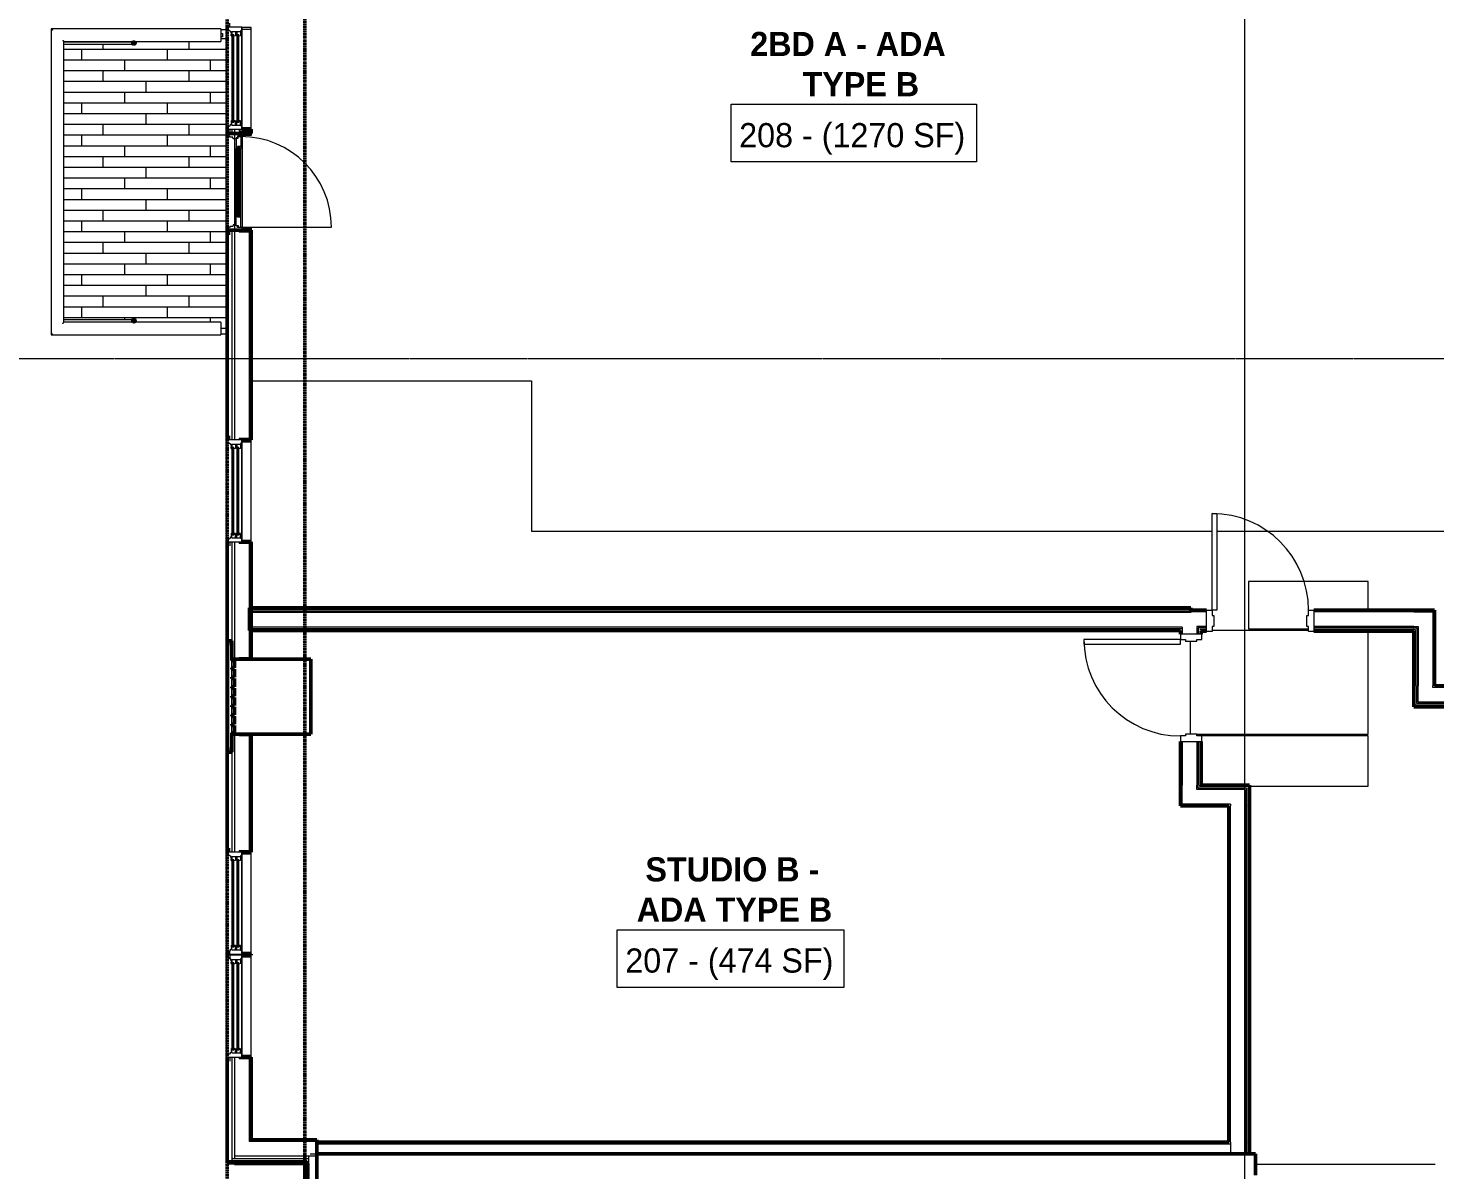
# Model space of a CAD drawing. Header units: inches. Extents: x -4235 to -464, y 9767 to 12463.
# Drawn here: x -3935 to -3410, y 11545 to 11970 of the extents above; entities that cross this region are included whole.
import ezdxf

# ---------------------------------------------------------------- set-up
doc = ezdxf.new("R2010")
doc.units = ezdxf.units.IN
doc.header["$MEASUREMENT"] = 0
doc.linetypes.add('Dash 1_16_', pattern=[0.125, 0.0625, -0.0625])
doc.linetypes.add('Grid Line 1_2_', pattern=[0.875, 0.5, -0.125, 0.125, -0.125])
for name, color, linetype, lineweight in [('0-1', 7, 'Continuous', 5), ('0-2', 50, 'Continuous', 9), ('A-AREA-IDEN', 2, 'Continuous', 9), ('A-DOOR-1', 10, 'Continuous', 20), ('A-DOOR-2', 50, 'Continuous', 9), ('A-DOOR-3', 31, 'Continuous', 9), ('A-DOOR-4', 31, 'Continuous', 20), ('A-DOOR-FRAM', 31, 'Continuous', 9), ('A-DOOR-FRAM-1', 10, 'Continuous', 20), ('A-DOOR-FRAM-2', 31, 'Continuous', 20), ('A-DOOR-GLAZ', 31, 'Continuous', 9), ('A-FLOR-2', 50, 'Continuous', 9), ('A-FLOR-3', 192, 'Continuous', 9), ('A-FLOR-HRAL', 11, 'Continuous', 9), ('A-FLOR-PATT-1', 9, 'Continuous', 9), ('A-GENM', 5, 'Continuous', 9), ('A-GENM-3', 5, 'Continuous', 50), ('A-GLAZ-1', 151, 'Continuous', 9), ('A-GLAZ-2', 151, 'Continuous', 20), ('A-GLAZ-3', 151, 'Continuous', 50), ('A-WALL', 113, 'Continuous', 13), ('A-WALL-2', 250, 'Continuous', 13), ('A-WALL-3', 7, 'Continuous', 50), ('A-WALL-4', 113, 'Continuous', 50), ('A-WALL-5', 113, 'Continuous', 9), ('C-PROP-LINE-1', 91, 'Dash 1_16_', 50), ('I-WALL-1', 7, 'Continuous', 50), ('S-GRID-1', 1, 'Grid Line 1_2_', 9)]:
    doc.layers.add(name, color=color, linetype=linetype, lineweight=lineweight)
doc.styles.add('Century Gothic', font='ufonts.com_century-gothic.ttf', dxfattribs={"height": 9})
doc.styles.add('Century Gothic_B', font='GOTHICB.TTF', dxfattribs={"height": 9})

# ---------------------------------------------------------------- blocks, each defined once
blk = doc.blocks.new('HOLLOW METAL - UNIT DOOR-2191979-BACKGROUND - 2ND FLOOR')
at = {"layer": 'A-DOOR-1'}
for p, q in [((18, 40.125), (16.25, 40.125)), ((16.25, 40.125), (16.25, 4.125)), ((18, 4.125), (18, 40.125)), ((16.25, 4.125), (18, 4.125))]:
    blk.add_line(p, q, dxfattribs=at)
at = {"layer": 'A-DOOR-2'}
blk.add_arc((18, 4.125), 36, 90, 180, dxfattribs=at)
at = {"layer": 'A-DOOR-FRAM-1'}
for p, q in [((-18, 4.125), (-20, 4.125)), ((-20, 4.125), (-20, -3.875)), ((-18, 2.1875), (-18, 4.125)), ((-17.375, 2.1875), (-18, 2.1875)), ((-17.375, -1.9375), (-17.375, 2.1875)), ((18, 2.1875), (17.375, 2.1875)), ((17.375, 2.1875), (17.375, -1.9375)), ((18, 4.125), (18, 2.1875)), ((20, 4.125), (18, 4.125)), ((20, -3.875), (20, 4.125)), ((-20, -3.875), (-18, -3.875)), ((-18, -3.875), (-18, -1.9375)), ((-18, -1.9375), (-17.375, -1.9375)), ((17.375, -1.9375), (18, -1.9375)), ((18, -1.9375), (18, -3.875)), ((18, -3.875), (20, -3.875))]:
    blk.add_line(p, q, dxfattribs=at)
blk = doc.blocks.new('HOLLOW METAL - UNIT DOOR-2191977-BACKGROUND - 2ND FLOOR')
at = {"layer": 'A-DOOR-1'}
for p, q in [((16.25, -4.125), (18, -4.125)), ((16.25, -40.125), (16.25, -4.125)), ((18, -4.125), (18, -40.125)), ((18, -40.125), (16.25, -40.125))]:
    blk.add_line(p, q, dxfattribs=at)
at = {"layer": 'A-DOOR-2'}
blk.add_arc((18, -4.125), 36, 180, 270, dxfattribs=at)
at = {"layer": 'A-DOOR-FRAM-1'}
for p, q in [((-20, 3.875), (-18, 3.875)), ((-20, -4.125), (-20, 3.875)), ((-18, 3.875), (-18, 1.9375)), ((-18, 1.9375), (-17.375, 1.9375)), ((-17.375, 1.9375), (-17.375, -2.1875)), ((17.375, 1.9375), (18, 1.9375)), ((17.375, -2.1875), (17.375, 1.9375)), ((18, 3.875), (20, 3.875)), ((18, 1.9375), (18, 3.875)), ((20, 3.875), (20, -4.125)), ((-18, -4.125), (-20, -4.125)), ((-18, -2.1875), (-18, -4.125)), ((-17.375, -2.1875), (-18, -2.1875)), ((18, -2.1875), (17.375, -2.1875)), ((18, -4.125), (18, -2.1875)), ((20, -4.125), (18, -4.125))]:
    blk.add_line(p, q, dxfattribs=at)
blk = doc.blocks.new('CTR - 1st Phase - Common Walls_rvt-1-BACKGROUND - 2ND FLOOR')
at = {"layer": 'A-FLOR-2'}
for p, q in [((-3435.32, 11764.21), (-3479.92, 11764.21)), ((-3479.92, 11764.21), (-3479.92, 11746.59)), ((-3435.32, 11753.56), (-3435.32, 11764.21)), ((-3457.52, 11745.96), (-3493.52, 11745.96)), ((-3479.92, 11746.59), (-3457.52, 11746.59)), ((-3435.32, 11707.31), (-3435.32, 11745.81)), ((-3501.67, 11742.06), (-3501.67, 11707.31)), ((-3499.24, 11707.31), (-3435.32, 11707.31)), ((-3435.32, 11706.69), (-3497.3, 11706.69)), ((-3435.32, 11687.99), (-3435.32, 11706.69)), ((-3479.55, 11687.99), (-3435.32, 11687.99))]:
    blk.add_line(p, q, dxfattribs=at)
at = {"layer": 'A-WALL-2'}
for p, q in [((-3501.42, 11753.81), (-3852.47, 11753.81)), ((-3501.42, 11753.19), (-3852.47, 11753.19)), ((-3501.42, 11752.69), (-3852.47, 11752.69)), ((-3501.42, 11752.94), (-3501.42, 11753.19)), ((-3501.42, 11753.19), (-3501.42, 11752.94)), ((-3501.42, 11752.69), (-3501.42, 11752.94)), ((-3495.52, 11752.94), (-3501.42, 11752.94)), ((-3501.42, 11752.94), (-3501.42, 11752.69)), ((-3418.3, 11752.94), (-3455.52, 11752.94)), ((-3418.3, 11752.94), (-3416.67, 11752.94)), ((-3416.67, 11752.94), (-3411.17, 11752.94)), ((-3411.17, 11752.94), (-3411.17, 11725.36)), ((-3504.67, 11747.19), (-3852.47, 11747.19)), ((-3504.67, 11746.56), (-3852.47, 11746.56)), ((-3504.67, 11747.19), (-3504.67, 11746.94)), ((-3504.67, 11746.94), (-3504.67, 11746.56)), ((-3504.67, 11746.56), (-3504.67, 11746.31)), ((-3504.67, 11746.31), (-3504.67, 11745.94)), ((-3504.67, 11745.94), (-3504.67, 11744.69)), ((-3495.52, 11747.44), (-3499.17, 11747.44)), ((-3499.17, 11747.44), (-3499.17, 11747.19)), ((-3499.17, 11747.19), (-3499.17, 11746.94)), ((-3499.17, 11746.94), (-3499.17, 11745.81)), ((-3499.17, 11745.81), (-3499.17, 11744.69)), ((-3495.52, 11746.94), (-3498.67, 11746.94)), ((-3498.67, 11746.94), (-3498.67, 11746.56)), ((-3498.67, 11746.56), (-3498.67, 11746.31)), ((-3498.67, 11746.31), (-3498.67, 11745.81)), ((-3498.67, 11745.81), (-3498.67, 11744.69)), ((-3495.52, 11746.31), (-3498.05, 11746.31)), ((-3498.05, 11745.81), (-3497.55, 11745.81)), ((-3497.55, 11745.81), (-3498.05, 11745.81)), ((-3498.05, 11745.81), (-3498.05, 11744.69)), ((-3418.3, 11747.44), (-3455.52, 11747.44)), ((-3418.3, 11746.94), (-3455.52, 11746.94)), ((-3418.3, 11746.31), (-3455.52, 11746.31)), ((-3418.3, 11747.44), (-3417.17, 11747.44)), ((-3418.3, 11746.94), (-3417.8, 11746.94)), ((-3418.3, 11746.31), (-3417.8, 11746.31)), ((-3417.8, 11746.94), (-3417.17, 11746.94)), ((-3417.8, 11746.31), (-3417.8, 11725.36)), ((-3417.17, 11747.44), (-3416.67, 11747.44)), ((-3417.17, 11746.94), (-3417.17, 11725.36)), ((-3416.67, 11747.44), (-3416.67, 11725.36)), ((-3417.8, 11718.74), (-3417.8, 11725.36)), ((-3417.17, 11719.24), (-3417.17, 11725.36)), ((-3416.67, 11724.74), (-3416.67, 11725.36)), ((-3416.67, 11719.24), (-3416.67, 11724.74)), ((-3411.17, 11724.74), (-3411.17, 11725.36)), ((-3342.97, 11724.74), (-3411.17, 11724.74)), ((-3417.8, 11718.11), (-3417.8, 11718.74)), ((-3417.17, 11718.74), (-3417.17, 11719.24)), ((-3342.97, 11718.74), (-3417.17, 11718.74)), ((-3342.97, 11719.24), (-3416.67, 11719.24)), ((-3342.97, 11718.11), (-3417.8, 11718.11)), ((-3504.67, 11704.69), (-3504.67, 11688.36)), ((-3499.17, 11704.69), (-3499.17, 11688.36)), ((-3498.67, 11704.69), (-3498.67, 11688.36)), ((-3498.05, 11704.69), (-3498.05, 11688.36)), ((-3504.67, 11686.74), (-3504.67, 11688.36)), ((-3499.17, 11687.24), (-3499.17, 11688.36)), ((-3499.17, 11686.74), (-3499.17, 11687.24)), ((-3498.67, 11687.86), (-3498.67, 11688.36)), ((-3498.67, 11687.24), (-3498.67, 11687.86)), ((-3480.67, 11687.24), (-3498.67, 11687.24)), ((-3498.05, 11688.36), (-3497.55, 11688.36)), ((-3498.05, 11687.86), (-3498.05, 11688.36)), ((-3480.05, 11687.86), (-3498.05, 11687.86)), ((-3480.67, 11687.24), (-3480.67, 11686.74)), ((-3480.05, 11687.86), (-3480.05, 11687.24)), ((-3480.05, 11687.24), (-3480.05, 11680.61)), ((-3504.67, 11681.24), (-3504.67, 11686.74)), ((-3481.17, 11686.74), (-3499.17, 11686.74)), ((-3481.17, 11686.74), (-3481.17, 11681.24)), ((-3480.67, 11686.74), (-3480.67, 11680.61)), ((-3486.67, 11681.24), (-3504.67, 11681.24)), ((-3486.67, 11681.24), (-3486.67, 11680.61)), ((-3486.67, 11555.36), (-3486.67, 11680.61)), ((-3481.17, 11681.24), (-3481.17, 11680.61)), ((-3481.17, 11555.36), (-3481.17, 11680.61)), ((-3480.67, 11555.36), (-3480.67, 11680.61)), ((-3480.05, 11555.36), (-3480.05, 11680.61)), ((-3827.32, 11554.74), (-3486.67, 11554.74)), ((-3827.32, 11551.24), (-3486.67, 11551.24)), ((-3486.67, 11555.36), (-3486.67, 11554.74)), ((-3486.67, 11554.74), (-3486.67, 11551.24)), ((-3481.17, 11551.24), (-3486.67, 11551.24)), ((-3486.67, 11551.24), (-3481.17, 11551.24)), ((-3481.17, 11555.36), (-3481.17, 11551.24)), ((-3480.67, 11551.24), (-3481.17, 11551.24)), ((-3481.17, 11551.24), (-3480.67, 11551.24)), ((-3480.67, 11555.36), (-3480.67, 11551.24)), ((-3480.67, 11551.24), (-3480.67, 11550.99)), ((-3480.05, 11555.36), (-3480.05, 11550.99))]:
    blk.add_line(p, q, dxfattribs=at)
at = {"layer": 'A-WALL-3'}
for p, q in [((-3487.3, 11555.36), (-3827.32, 11555.36)), ((-3827.32, 11555.36), (-3827.32, 11550.99)), ((-3827.32, 11550.99), (-3480.67, 11550.99)), ((-3480.67, 11550.99), (-3480.05, 11550.99)), ((-3480.05, 11550.99), (-3479.55, 11550.99)), ((-3479.55, 11550.99), (-3479.55, 11555.36))]:
    blk.add_line(p, q, dxfattribs=at)
at = {"layer": 'I-WALL-1'}
for p, q in [((-3501.42, 11754.44), (-3852.47, 11754.44)), ((-3852.47, 11754.44), (-3852.47, 11745.94)), ((-3501.42, 11753.56), (-3501.42, 11754.44)), ((-3495.52, 11753.56), (-3501.42, 11753.56)), ((-3418.3, 11753.56), (-3455.52, 11753.56)), ((-3411.17, 11753.56), (-3418.3, 11753.56)), ((-3410.55, 11753.56), (-3411.17, 11753.56)), ((-3410.55, 11725.36), (-3410.55, 11753.56)), ((-3852.47, 11745.94), (-3505.3, 11745.94)), ((-3505.3, 11745.94), (-3505.3, 11744.69)), ((-3497.55, 11745.81), (-3495.52, 11745.81)), ((-3497.55, 11744.69), (-3497.55, 11745.81)), ((-3455.52, 11745.81), (-3418.3, 11745.81)), ((-3418.3, 11745.81), (-3418.3, 11725.36)), ((-3418.3, 11725.36), (-3418.3, 11718.11)), ((-3342.97, 11725.36), (-3410.55, 11725.36)), ((-3418.3, 11718.11), (-3418.3, 11717.61)), ((-3418.3, 11717.61), (-3342.97, 11717.61)), ((-3505.3, 11704.69), (-3505.3, 11688.36)), ((-3497.55, 11688.36), (-3497.55, 11704.69)), ((-3505.3, 11688.36), (-3505.3, 11681.24)), ((-3479.55, 11688.36), (-3497.55, 11688.36)), ((-3479.55, 11687.86), (-3479.55, 11688.36)), ((-3479.55, 11680.61), (-3479.55, 11687.86)), ((-3505.3, 11681.24), (-3505.3, 11680.61)), ((-3505.3, 11680.61), (-3487.3, 11680.61)), ((-3487.3, 11680.61), (-3487.3, 11555.36)), ((-3479.55, 11555.36), (-3479.55, 11680.61))]:
    blk.add_line(p, q, dxfattribs=at)
at = {"layer": '0-2'}
for name, p, rotation in [('HOLLOW METAL - UNIT DOOR-2191977-BACKGROUND - 2ND FLOOR', (-3475.52, 11749.44), 180), ('HOLLOW METAL - UNIT DOOR-2191979-BACKGROUND - 2ND FLOOR', (-3501.17, 11724.69), 89.99999999999125)]:
    blk.add_blockref(name, p, dxfattribs=dict(at, rotation=rotation))
blk = doc.blocks.new('CTR - 1st Phase -Stairs _ Elevators_rvt-1-BACKGROUND - 2ND FLOOR')
at = {"layer": 'A-FLOR-2'}
for p, q in [((-3857.97, 11547.59), (-3857.97, 11546.99)), ((-3857.97, 11546.99), (-3831.82, 11546.99))]:
    blk.add_line(p, q, dxfattribs=at)
at = {"layer": 'A-WALL-3'}
for p, q in [((-3819.32, 11550.99), (-3827.32, 11550.99)), ((-3827.32, 11550.99), (-3827.32, 11438.99)), ((-3587.32, 11550.99), (-3819.32, 11550.99)), ((-3477.32, 11550.99), (-3587.32, 11550.99)), ((-3477.32, 11542.99), (-3477.32, 11550.99))]:
    blk.add_line(p, q, dxfattribs=at)
blk = doc.blocks.new('Door-Inswing-Andersen-400_Series-Single - 3_ 0-1_8_ x custom height - 2ND FLOOR-2895725-BACKGROUND - 2ND FLOOR')
at = {"layer": 'A-DOOR-3'}
blk.add_line((16.87, 0.66), (16.87, 34.41), dxfattribs=at)
blk.add_arc((16.87, 0.66), 33.75, 90, 180, dxfattribs=at)
at = {"layer": 'A-DOOR-4'}
for p, q in [((-16.87, -0.41), (-16.87, 0.66)), ((-16.87, 0.66), (-12.44, 0.66)), ((-13.19, 0.66), (-13.19, -0.66)), ((-13.19, 0.66), (-13.19, 0.59)), ((-13.19, 0.59), (-12.67, 0.59)), ((-12.44, 0.09), (-13.19, 0.09)), ((-12.67, 0.59), (-12.47, 0.34)), ((-12.47, 0.34), (-12.44, 0.16)), ((12.44, 0.66), (-12.44, 0.66)), ((-12.44, 0.16), (-12.44, 0.09)), ((16.87, 0.66), (12.44, 0.66)), ((12.47, 0.34), (12.44, 0.16)), ((12.44, 0.16), (12.44, 0.09)), ((12.44, 0.09), (13.19, 0.09)), ((12.67, 0.59), (12.47, 0.34)), ((13.19, 0.59), (12.67, 0.59)), ((13.19, 0.66), (13.19, -0.66)), ((13.19, 0.66), (13.19, 0.59)), ((16.87, -0.41), (16.87, 0.66)), ((-16.26, -0.42), (-16.87, -0.41)), ((-16.26, -1.06), (-16.26, -0.42)), ((-16.26, -1.06), (-12.44, -1.06)), ((-13.19, -0.66), (-12.44, -0.66)), ((-12.44, -0.75), (-12.47, -1.06)), ((-12.44, -0.66), (-12.44, -0.75)), ((12.44, -1.06), (-12.44, -1.06)), ((12.44, -0.66), (12.44, -0.75)), ((13.19, -0.66), (12.44, -0.66)), ((12.44, -0.75), (12.47, -1.06)), ((16.26, -1.06), (12.44, -1.06)), ((16.26, -0.42), (16.87, -0.41)), ((16.26, -1.06), (16.26, -0.42))]:
    blk.add_line(p, q, dxfattribs=at)
at = {"layer": 'A-DOOR-FRAM'}
for p, q in [((-17.94, 4.44), (-17.31, 4.44)), ((-17.94, 1.12), (-17.94, 4.44)), ((-17.31, 1.12), (-17.94, 1.12)), ((-17.31, 4.44), (-17.31, 1.12)), ((17.31, 4.44), (17.94, 4.44)), ((17.31, 1.12), (17.31, 4.44)), ((17.94, 1.12), (17.31, 1.12)), ((17.94, 4.44), (17.94, 1.12))]:
    blk.add_line(p, q, dxfattribs=at)
at = {"layer": 'A-DOOR-FRAM-2'}
for p, q in [((-18.06, -4.75), (-18.06, 1.12)), ((-18.06, 1.12), (-17.03, 1.12)), ((-17.69, 1.12), (-18.06, 1.12)), ((-18.06, 1.12), (-17.94, 1.12)), ((-17.31, 1.12), (17.31, 1.12)), ((-17.03, 1.12), (-17.03, -0.66)), ((17.03, 1.12), (17.03, -0.66)), ((18.06, 1.12), (17.03, 1.12)), ((17.94, 1.12), (18.06, 1.12)), ((18.06, -4.75), (18.06, 1.12)), ((-19.69, -3.44), (-18.06, -3.44)), ((-18.06, -4.8), (-18.06, -4.44)), ((-18.06, -4.75), (-17.03, -4.75)), ((-17.03, -0.66), (-16.45, -0.66)), ((-16.69, -3.39), (-17.03, -3.63)), ((-17.03, -3.63), (-17.03, -4.75)), ((-16, -2.23), (-16.69, -2.39)), ((-16.69, -2.39), (-16.69, -3.39)), ((-16.45, -0.66), (-16.45, -1.09)), ((-16.45, -1.09), (-16, -1.09)), ((-16, -1.09), (-16, -2.23)), ((16.45, -1.09), (16, -1.09)), ((16, -1.09), (16, -2.23)), ((16, -2.23), (16.69, -2.39)), ((16.45, -0.66), (16.45, -1.09)), ((17.03, -0.66), (16.45, -0.66)), ((16.69, -2.39), (16.69, -3.39)), ((16.69, -3.39), (17.03, -3.63)), ((17.03, -3.63), (17.03, -4.75)), ((18.06, -4.75), (17.03, -4.75)), ((19.69, -3.44), (18.06, -3.44)), ((18.06, -4.44), (18.06, -4.8))]:
    blk.add_line(p, q, dxfattribs=at)
at = {"layer": 'A-DOOR-GLAZ'}
for p, q in [((12.44, 0.09), (-12.44, 0.09)), ((-13.19, -0.06), (-12.44, -0.06)), ((-12.44, -0.5), (-13.19, -0.5)), ((-12.98, -0.5), (-12.98, -0.06)), ((12.44, -0.06), (-12.44, -0.06)), ((12.44, -0.5), (-12.44, -0.5)), ((12.44, -0.66), (-12.44, -0.66)), ((13.19, -0.06), (12.44, -0.06)), ((12.44, -0.5), (13.19, -0.5)), ((12.98, -0.5), (12.98, -0.06))]:
    blk.add_line(p, q, dxfattribs=at)
blk = doc.blocks.new('Window-Double_Hung-Andersen-400_Series-Tilt_Wash - DOUBLE HUNG - REVERSE COTTAGE - 2ND FLOOR-2888385-BACKGROUND - 2ND FLOOR')
at = {"layer": 'A-GLAZ-1'}
for p, q in [((-16.29, 2.5), (-15.7, 2.5)), ((-16.29, 2.12), (-15.7, 2.12)), ((-16.29, 0.56), (-15.7, 0.56)), ((-16.29, 0.19), (-15.7, 0.19)), ((-15.82, 2.5), (-15.82, 2.12)), ((-15.82, 0.56), (-15.82, 0.19)), ((-15.7, 2.62), (15.7, 2.62)), ((-15.7, 2.5), (15.7, 2.5)), ((-15.7, 2.12), (15.7, 2.12)), ((-15.7, 2), (15.7, 2)), ((-15.7, 0.69), (15.7, 0.69)), ((-15.7, 0.56), (15.7, 0.56)), ((-15.7, 0.19), (15.7, 0.19)), ((-15.7, 0.06), (15.7, 0.06)), ((16.29, 2.5), (15.7, 2.5)), ((16.29, 2.12), (15.7, 2.12)), ((16.29, 0.56), (15.7, 0.56)), ((16.29, 0.19), (15.7, 0.19)), ((15.82, 2.5), (15.82, 2.12)), ((15.82, 0.56), (15.82, 0.19)), ((-19.01, -2.44), (-18.95, -2.44)), ((-18.95, -3.94), (-19.01, -3.94)), ((18.95, -1.06), (-18.95, -1.06)), ((-18.95, -1.06), (-18.95, -4.44)), ((-18.95, -4.44), (18.95, -4.44)), ((-18.32, -1.06), (-18.32, -4.44)), ((18.32, -1.06), (18.32, -4.44)), ((18.95, -4.44), (18.95, -1.06)), ((18.95, -2.44), (19.01, -2.44)), ((19.01, -3.94), (18.95, -3.94))]:
    blk.add_line(p, q, dxfattribs=at)
at = {"layer": 'A-GLAZ-2'}
for p, q in [((-19.01, 3.44), (-20.51, 3.44)), ((19.01, 4.81), (-19.01, 4.81)), ((-19.01, 4.81), (-19.01, -1.06)), ((-18.2, 4.81), (-18.2, 4)), ((-18.2, 4), (-17.92, 4)), ((-17.92, 4), (-17.61, 3.19)), ((-17.61, 3.19), (-17.14, 3.19)), ((-17.42, 2.75), (-16.57, 2.75)), ((-17.42, 2.75), (-17.42, -0.56)), ((-17.42, 1.37), (-15.86, 1.37)), ((-17.42, 0.81), (-16.57, 0.81)), ((-17.14, 3.19), (-17.14, 2.75)), ((-15.86, 2.97), (-16.57, 2.97)), ((-16.57, 2.62), (-16.57, 2.97)), ((-15.7, 2.62), (-16.57, 2.62)), ((-15.86, 1.03), (-16.57, 1.03)), ((-16.57, 0.69), (-16.57, 1.03)), ((-15.7, 0.69), (-16.57, 0.69)), ((-16.29, 2.62), (-16.29, 2)), ((-15.7, 2), (-16.29, 2)), ((-16.29, 0.69), (-16.29, 0.06)), ((-15.7, 0.06), (-16.29, 0.06)), ((-15.86, 2.97), (-15.7, 2.62)), ((-15.86, 1.37), (-15.7, 2)), ((-15.86, 1.03), (-15.7, 0.69)), ((-15.86, -0.56), (-15.7, 0.06)), ((15.86, 2.97), (15.7, 2.62)), ((15.7, 2.62), (16.57, 2.62)), ((15.7, 2), (16.29, 2)), ((15.86, 1.37), (15.7, 2)), ((15.86, 1.03), (15.7, 0.69)), ((15.7, 0.69), (16.57, 0.69)), ((15.7, 0.06), (16.29, 0.06)), ((15.86, -0.56), (15.7, 0.06)), ((15.86, 2.97), (16.57, 2.97)), ((17.42, 1.37), (15.86, 1.37)), ((15.86, 1.03), (16.57, 1.03)), ((16.29, 2.62), (16.29, 2)), ((16.29, 0.69), (16.29, 0.06)), ((16.57, 2.62), (16.57, 2.97)), ((17.42, 2.75), (16.57, 2.75)), ((16.57, 0.69), (16.57, 1.03)), ((17.42, 0.81), (16.57, 0.81)), ((17.14, 3.19), (17.14, 2.75)), ((17.61, 3.19), (17.14, 3.19)), ((17.42, 2.75), (17.42, -0.56)), ((17.92, 4), (17.61, 3.19)), ((18.2, 4), (17.92, 4)), ((18.2, 4.81), (18.2, 4)), ((19.01, -1.06), (19.01, 4.81)), ((19.01, 3.44), (20.51, 3.44)), ((-19.01, -1.06), (19.01, -1.06)), ((-17.67, -0.78), (-18, -1.06)), ((-17.67, -0.78), (-17.67, -0.56)), ((-17.67, -0.56), (-15.86, -0.56)), ((17.67, -0.56), (15.86, -0.56)), ((17.67, -0.78), (17.67, -0.56)), ((17.67, -0.78), (18, -1.06))]:
    blk.add_line(p, q, dxfattribs=at)
blk = doc.blocks.new('V-Series_EWC4_SPVU_RFA_2015 - 2ND AND 3RD FLOOR-2226480-BACKGROUND - 2ND FLOOR')
at = {"layer": 'A-GENM'}
for p, q in [((-3858.97, 11732.03), (-3858.97, 11734.83)), ((-3858.97, 11728.55), (-3858.97, 11731.53)), ((-3858.97, 11725.06), (-3858.97, 11728.05)), ((-3858.97, 11721.58), (-3858.97, 11724.56)), ((-3858.97, 11718.09), (-3858.97, 11721.08)), ((-3858.97, 11714.61), (-3858.97, 11717.59)), ((-3858.97, 11711.12), (-3858.97, 11714.11)), ((-3858.97, 11707.83), (-3858.97, 11710.62))]:
    blk.add_line(p, q, dxfattribs=at)
at = {"layer": 'A-GENM-3'}
for p, q in [((-3829.54, 11735.26), (-3858.97, 11735.26)), ((-3858.97, 11735.26), (-3858.97, 11734.83)), ((-3858.97, 11734.83), (-3857.97, 11734.83)), ((-3857.97, 11734.83), (-3857.97, 11732.03)), ((-3829.54, 11707.39), (-3829.54, 11735.26)), ((-3857.97, 11732.03), (-3858.97, 11732.03)), ((-3858.97, 11732.03), (-3858.97, 11731.53)), ((-3858.97, 11731.53), (-3857.97, 11731.53)), ((-3857.97, 11731.53), (-3857.97, 11728.55)), ((-3857.97, 11728.55), (-3858.97, 11728.55)), ((-3858.97, 11728.55), (-3858.97, 11728.05)), ((-3858.97, 11728.05), (-3857.97, 11728.05)), ((-3857.97, 11725.06), (-3858.97, 11725.06)), ((-3858.97, 11725.06), (-3858.97, 11724.56)), ((-3858.97, 11724.56), (-3857.97, 11724.56)), ((-3857.97, 11728.05), (-3857.97, 11725.06)), ((-3857.97, 11724.56), (-3857.97, 11721.58)), ((-3857.97, 11721.58), (-3858.97, 11721.58)), ((-3858.97, 11721.58), (-3858.97, 11721.08)), ((-3858.97, 11721.08), (-3857.97, 11721.08)), ((-3857.97, 11721.08), (-3857.97, 11718.09)), ((-3857.97, 11718.09), (-3858.97, 11718.09)), ((-3858.97, 11718.09), (-3858.97, 11717.59)), ((-3858.97, 11717.59), (-3857.97, 11717.59)), ((-3857.97, 11714.61), (-3858.97, 11714.61)), ((-3858.97, 11714.61), (-3858.97, 11714.11)), ((-3858.97, 11714.11), (-3857.97, 11714.11)), ((-3857.97, 11717.59), (-3857.97, 11714.61)), ((-3857.97, 11714.11), (-3857.97, 11711.12)), ((-3857.97, 11711.12), (-3858.97, 11711.12)), ((-3858.97, 11711.12), (-3858.97, 11710.62)), ((-3858.97, 11710.62), (-3857.97, 11710.62)), ((-3857.97, 11707.83), (-3858.97, 11707.83)), ((-3858.97, 11707.83), (-3858.97, 11707.39)), ((-3857.97, 11710.62), (-3857.97, 11707.83)), ((-3858.97, 11707.39), (-3829.54, 11707.39))]:
    blk.add_line(p, q, dxfattribs=at)
blk = doc.blocks.new('Railing - Baluster_01-2700443-BACKGROUND - 2ND FLOOR')
at = {"layer": 'A-FLOR-HRAL'}
for p, q in [((-0.59, 1.18), (0.59, 1.18)), ((-0.59, 0.59), (-0.59, 1.18)), ((0.59, 1.18), (0.59, 0.59))]:
    blk.add_line(p, q, dxfattribs=at)
blk = doc.blocks.new('Railing - Railing-2700282-BACKGROUND - 2ND FLOOR')
at = {"layer": 'A-FLOR-HRAL'}
for p, q in [((-3863.09, 11970.23), (-3926.34, 11970.23)), ((-3926.34, 11970.23), (-3926.34, 11856.18)), ((-3863.09, 11970.23), (-3863.09, 11969.75)), ((-3921.61, 11965.5), (-3863.09, 11965.5)), ((-3921.61, 11860.9), (-3921.61, 11965.5)), ((-3863.09, 11969.75), (-3863.09, 11965.97)), ((-3863.09, 11965.97), (-3863.09, 11965.5)), ((-3863.09, 11860.9), (-3921.61, 11860.9)), ((-3863.09, 11860.9), (-3863.09, 11860.43)), ((-3863.09, 11860.43), (-3863.09, 11856.65)), ((-3926.34, 11856.18), (-3863.09, 11856.18)), ((-3863.09, 11856.65), (-3863.09, 11856.18))]:
    blk.add_line(p, q, dxfattribs=at)
for points, knots in [([(-3926.34, 11970.23), (-3926.34, 11970.23), (-3926.33, 11970.22), (-3926.3, 11970.19), (-3926.27, 11970.16), (-3926.25, 11970.14), (-3926.22, 11970.11), (-3926.19, 11970.08), (-3926.15, 11970.04), (-3926.11, 11970), (-3926.07, 11969.96), (-3926.03, 11969.93), (-3925.97, 11969.86), (-3925.91, 11969.8), (-3925.86, 11969.75)], [0, 0, 0, 0, 0.166667, 0.25, 0.333333, 0.416667, 0.458333, 0.5, 0.583333, 0.666667, 0.708333, 0.75, 0.833333, 1, 1, 1, 1]), ([(-3922.08, 11965.97), (-3922.04, 11965.93), (-3921.98, 11965.87), (-3921.9, 11965.79), (-3921.86, 11965.75), (-3921.82, 11965.71), (-3921.79, 11965.68), (-3921.76, 11965.65), (-3921.73, 11965.62), (-3921.7, 11965.59), (-3921.67, 11965.56), (-3921.65, 11965.54), (-3921.62, 11965.51), (-3921.61, 11965.5), (-3921.61, 11965.5)], [0, 0, 0, 0, 0.166667, 0.25, 0.333333, 0.375, 0.416667, 0.5, 0.541667, 0.583333, 0.666667, 0.75, 0.833333, 1, 1, 1, 1]), ([(-3922.08, 11860.43), (-3922.04, 11860.47), (-3921.98, 11860.53), (-3921.9, 11860.61), (-3921.86, 11860.66), (-3921.82, 11860.69), (-3921.79, 11860.73), (-3921.76, 11860.76), (-3921.73, 11860.78), (-3921.7, 11860.81), (-3921.67, 11860.84), (-3921.65, 11860.87), (-3921.62, 11860.89), (-3921.61, 11860.9), (-3921.61, 11860.9)], [0, 0, 0, 0, 0.166667, 0.25, 0.333333, 0.375, 0.416667, 0.5, 0.541667, 0.583333, 0.666667, 0.75, 0.833333, 1, 1, 1, 1]), ([(-3926.34, 11856.18), (-3926.34, 11856.18), (-3926.33, 11856.19), (-3926.3, 11856.21), (-3926.27, 11856.24), (-3926.25, 11856.27), (-3926.22, 11856.29), (-3926.19, 11856.32), (-3926.15, 11856.36), (-3926.11, 11856.4), (-3926.07, 11856.44), (-3926.04, 11856.48), (-3925.97, 11856.55), (-3925.9, 11856.61), (-3925.86, 11856.65)], [0, 0, 0, 0, 0.166667, 0.25, 0.333333, 0.416667, 0.458333, 0.5, 0.583333, 0.666667, 0.708333, 0.75, 0.833333, 1, 1, 1, 1])]:
    blk.add_open_spline(points, degree=3, knots=knots, dxfattribs=at)
at = {"rotation": 269.9999999999999}
blk.add_blockref('Railing - Baluster_01-2700443-BACKGROUND - 2ND FLOOR', (-3863.68, 11967.86), dxfattribs=at)
blk = doc.blocks.new('Walls 11 - Walls 1-2570471-BACKGROUND - 2ND FLOOR')
at = {"layer": 'A-WALL-4', "flags": 128}
for points in [[(-3895.51, 11965.32), (-3895.62, 11965.31), (-3895.71, 11965.28), (-3895.8, 11965.22), (-3895.87, 11965.16), (-3895.92, 11965.08), (-3895.94, 11964.99), (-3895.94, 11964.9), (-3895.92, 11964.81), (-3895.87, 11964.73), (-3895.8, 11964.66), (-3895.71, 11964.61), (-3895.62, 11964.58), (-3895.51, 11964.57)], [(-3895.51, 11964.57), (-3895.41, 11964.58), (-3895.31, 11964.61), (-3895.23, 11964.66), (-3895.16, 11964.73), (-3895.11, 11964.81), (-3895.08, 11964.9), (-3895.08, 11964.99), (-3895.11, 11965.08), (-3895.16, 11965.16), (-3895.23, 11965.22), (-3895.31, 11965.28), (-3895.41, 11965.31), (-3895.51, 11965.32)]]:
    blk.add_lwpolyline(points, dxfattribs=at)
at = {"layer": 'A-WALL-5'}
for p, q in [((-3895.51, 11965.32), (-3921.61, 11965.32)), ((-3921.61, 11964.57), (-3895.51, 11964.57))]:
    blk.add_line(p, q, dxfattribs=at)
blk = doc.blocks.new('Walls 12 - Walls 1-2570490-BACKGROUND - 2ND FLOOR')
at = {"layer": 'A-WALL-4', "flags": 128}
for points in [[(-3895.51, 11861.83), (-3895.62, 11861.81), (-3895.71, 11861.78), (-3895.8, 11861.73), (-3895.87, 11861.66), (-3895.92, 11861.58), (-3895.94, 11861.5), (-3895.94, 11861.4), (-3895.92, 11861.32), (-3895.87, 11861.24), (-3895.8, 11861.17), (-3895.71, 11861.12), (-3895.62, 11861.09), (-3895.51, 11861.08)], [(-3895.51, 11861.08), (-3895.41, 11861.09), (-3895.31, 11861.12), (-3895.23, 11861.17), (-3895.16, 11861.24), (-3895.11, 11861.32), (-3895.08, 11861.4), (-3895.08, 11861.5), (-3895.11, 11861.58), (-3895.16, 11861.66), (-3895.23, 11861.73), (-3895.31, 11861.78), (-3895.41, 11861.81), (-3895.51, 11861.83)]]:
    blk.add_lwpolyline(points, dxfattribs=at)
at = {"layer": 'A-WALL-5'}
for p, q in [((-3895.51, 11861.83), (-3921.61, 11861.83)), ((-3921.61, 11861.08), (-3895.51, 11861.08))]:
    blk.add_line(p, q, dxfattribs=at)
blk = doc.blocks.new('Perforated Panel at Magic-Pak - hvac panel - 2nd floor 2-2702973-BACKGROUND - 2ND FLOOR')
at = {"layer": 'A-GLAZ-3'}
for p, q in [((19.01, 4.44), (-19.01, 4.44)), ((-19.01, 4.37), (19.01, 4.37))]:
    blk.add_line(p, q, dxfattribs=at)
blk = doc.blocks.new('Family - ___-2835860-BACKGROUND - 2ND FLOOR')
at = {"layer": 'C-PROP-LINE-1'}
for p, q in [((-3860.72, 11547.59), (-3860.72, 12118.59)), ((-3830.72, 11547.59), (-3860.72, 11547.59)), ((-3830.72, 11434.39), (-3830.72, 11547.59))]:
    blk.add_line(p, q, dxfattribs=at)
blk = doc.blocks.new('Family - ___-2835903-BACKGROUND - 2ND FLOOR')
at = {"layer": 'C-PROP-LINE-1'}
blk.add_line((-3831.82, 10009.09), (-3831.82, 12089.69), dxfattribs=at)
blk = doc.blocks.new('Family - ___-2835932-BACKGROUND - 2ND FLOOR')
at = {"layer": 'C-PROP-LINE-1'}
blk.add_line((-3860.72, 9980.19), (-3860.72, 12118.59), dxfattribs=at)

msp = doc.modelspace()

# ---------------------------------------------------------------- hatches: boundary and pattern name
at = {"layer": 'A-FLOR-PATT-1'}
h = msp.add_hatch(dxfattribs=at)
h.set_pattern_fill('FP_12', color=256, style=0, pattern_type=2)
h.set_pattern_definition([(0, (-2818.974, 11194.667), (0, 4), []), (90, (-2818.974, 11194.667), (-8, 8), [4, -28]), (90, (-2802.974, 11198.667), (-8, 8), [4, -28])])
h.paths.add_polyline_path([(-3863.09, 11856.54), (-3861.09, 11856.54), (-3861.1, 11969.86), (-3863.09, 11969.86), (-3863.09, 11968.45), (-3862.5, 11968.45), (-3862.5, 11967.27), (-3863.09, 11967.27), (-3863.09, 11965.5), (-3921.61, 11965.46), (-3921.61, 11965.32), (-3895.31, 11965.28), (-3895.14, 11965.13), (-3895.11, 11965.08), (-3895.14, 11964.76), (-3895.23, 11964.66), (-3895.41, 11964.58), (-3895.92, 11964.57), (-3921.61, 11964.57), (-3921.61, 11861.83), (-3895.31, 11861.78), (-3895.14, 11861.64), (-3895.11, 11861.58), (-3895.14, 11861.26), (-3895.23, 11861.17), (-3895.41, 11861.09), (-3895.92, 11861.08), (-3921.61, 11861.08), (-3921.61, 11860.9), (-3863.09, 11860.89), (-3863.09, 11856.65)], flags=0)

# ---------------------------------------------------------------- linework, layer by layer
at = {"layer": 'A-AREA-IDEN', "flags": 128}
for points in [[(-3672.83, 11942.1), (-3581.34, 11942.1), (-3581.34, 11920.61), (-3672.83, 11920.61)], [(-3715.3, 11634.5), (-3630.8, 11634.5), (-3630.8, 11613), (-3715.3, 11613)]]:
    msp.add_lwpolyline(points, close=True, dxfattribs=at)
at = {"layer": 'A-FLOR-3'}
for p, q in [((-3861.1, 11969.86), (-3863.09, 11969.86)), ((-3861.09, 11856.54), (-3861.09, 11932.78)), ((-3857.97, 11931.26), (-3857.97, 11895.14)), ((-3863.09, 11856.54), (-3861.09, 11856.54)), ((-3851.85, 11838.99), (-3747.32, 11838.99)), ((-3747.32, 11838.99), (-3747.32, 11782.99)), ((-3747.32, 11782.99), (-3493.52, 11782.99)), ((-3491.77, 11782.99), (-3342.97, 11782.99)), ((-3829.82, 11550.99), (-3827.32, 11550.99)), ((-3410.3, 11546.99), (-3477.32, 11546.99))]:
    msp.add_line(p, q, dxfattribs=at)
at = {"layer": 'A-WALL'}
for p, q in [((-3860.47, 11932.78), (-3860.47, 11931.26)), ((-3858.97, 11932.78), (-3858.97, 11931.26)), ((-3857.97, 11932.78), (-3857.97, 11931.26)), ((-3856.29, 11932.78), (-3856.29, 11932.15)), ((-3852.47, 11932.15), (-3856.29, 11932.15)), ((-3856.29, 11931.89), (-3856.29, 11931.26)), ((-3856.29, 11931.89), (-3852.47, 11931.89)), ((-3852.47, 11931.89), (-3852.47, 11932.15)), ((-3860.47, 11895.14), (-3860.47, 11817.01)), ((-3858.97, 11895.14), (-3858.97, 11817.01)), ((-3857.97, 11895.14), (-3857.97, 11817.01)), ((-3856.29, 11895.14), (-3856.29, 11894.51)), ((-3852.47, 11894.51), (-3856.29, 11894.51)), ((-3852.47, 11817.64), (-3852.47, 11894.51)), ((-3856.29, 11817.64), (-3856.29, 11817.01)), ((-3856.29, 11817.64), (-3852.47, 11817.64)), ((-3860.47, 11778.99), (-3860.47, 11742.15)), ((-3858.97, 11778.99), (-3858.97, 11742.15)), ((-3857.97, 11778.99), (-3857.97, 11735.26)), ((-3856.29, 11778.99), (-3856.29, 11778.37)), ((-3852.47, 11778.37), (-3856.29, 11778.37)), ((-3852.47, 11735.89), (-3852.47, 11778.37)), ((-3856.29, 11735.89), (-3856.29, 11735.26)), ((-3856.29, 11735.89), (-3852.47, 11735.89)), ((-3857.97, 11707.39), (-3857.97, 11663.41)), ((-3856.29, 11707.39), (-3856.29, 11706.76)), ((-3852.47, 11706.76), (-3856.29, 11706.76)), ((-3852.47, 11664.04), (-3852.47, 11706.76)), ((-3860.47, 11700.63), (-3860.47, 11663.41)), ((-3858.97, 11700.63), (-3858.97, 11663.41)), ((-3856.29, 11664.04), (-3856.29, 11663.41)), ((-3856.29, 11664.04), (-3852.47, 11664.04)), ((-3860.47, 11625.39), (-3860.47, 11625.01)), ((-3858.97, 11625.39), (-3858.97, 11625.01)), ((-3857.97, 11625.39), (-3857.97, 11625.01)), ((-3856.29, 11625.39), (-3856.29, 11625.01)), ((-3860.47, 11586.99), (-3860.47, 11547.59)), ((-3858.97, 11586.99), (-3858.97, 11548.34)), ((-3857.97, 11586.99), (-3857.97, 11549.09)), ((-3856.29, 11586.99), (-3856.29, 11586.37)), ((-3852.47, 11586.37), (-3856.29, 11586.37)), ((-3852.47, 11555.59), (-3852.47, 11586.37)), ((-3852.47, 11556.21), (-3851.85, 11556.21)), ((-3827.32, 11555.59), (-3852.47, 11555.59)), ((-3831.07, 11548.34), (-3860.47, 11548.34)), ((-3830.32, 11549.09), (-3858.97, 11549.09)), ((-3829.82, 11550.09), (-3857.97, 11550.09)), ((-3831.07, 11548.34), (-3831.07, 11433.64)), ((-3830.32, 11431.89), (-3830.32, 11550.09))]:
    msp.add_line(p, q, dxfattribs=at)
at = {"layer": 'A-WALL-4'}
for p, q in [((-3860.72, 11932.78), (-3860.72, 11931.26)), ((-3860.72, 11931.26), (-3851.85, 11931.26)), ((-3851.85, 11932.78), (-3855.22, 11932.78)), ((-3851.85, 11931.26), (-3851.85, 11932.78)), ((-3851.85, 11895.14), (-3860.72, 11895.14)), ((-3860.72, 11895.14), (-3860.72, 11817.01)), ((-3851.85, 11817.01), (-3851.85, 11895.14)), ((-3855.22, 11817.01), (-3851.85, 11817.01)), ((-3860.72, 11778.99), (-3860.72, 11740.4)), ((-3851.85, 11778.99), (-3855.22, 11778.99)), ((-3851.85, 11735.26), (-3851.85, 11778.99)), ((-3860.72, 11740.4), (-3860.47, 11740.4)), ((-3860.47, 11740.4), (-3860.47, 11742.15)), ((-3860.47, 11742.15), (-3858.97, 11742.15)), ((-3858.97, 11742.15), (-3858.97, 11735.26)), ((-3858.97, 11735.26), (-3851.85, 11735.26)), ((-3851.85, 11707.39), (-3858.97, 11707.39)), ((-3858.97, 11707.39), (-3858.97, 11700.63)), ((-3851.85, 11663.41), (-3851.85, 11707.39)), ((-3860.47, 11702.38), (-3860.72, 11702.38)), ((-3860.72, 11702.38), (-3860.72, 11663.41)), ((-3860.47, 11700.63), (-3860.47, 11702.38)), ((-3858.97, 11700.63), (-3860.47, 11700.63)), ((-3855.22, 11663.41), (-3851.85, 11663.41)), ((-3860.72, 11625.39), (-3860.72, 11625.01)), ((-3851.85, 11625.39), (-3855.22, 11625.39)), ((-3855.22, 11625.01), (-3851.85, 11625.01)), ((-3851.85, 11625.01), (-3851.85, 11625.39)), ((-3860.72, 11586.99), (-3860.72, 11547.59)), ((-3851.85, 11586.99), (-3855.22, 11586.99)), ((-3851.85, 11556.21), (-3851.85, 11586.99)), ((-3827.32, 11556.21), (-3851.85, 11556.21)), ((-3827.32, 11547.59), (-3827.32, 11556.21)), ((-3860.72, 11547.59), (-3831.82, 11547.59)), ((-3831.82, 11547.59), (-3831.82, 11434.39)), ((-3827.32, 11434.39), (-3827.32, 11547.59))]:
    msp.add_line(p, q, dxfattribs=at)
at = {"layer": 'A-WALL-5'}
for p, q in [((-3851.85, 11932.84), (-3851.85, 11932.78)), ((-3851.85, 11817.01), (-3851.85, 11816.95)), ((-3851.85, 11779.05), (-3851.85, 11778.99)), ((-3851.85, 11663.41), (-3851.85, 11663.35)), ((-3851.85, 11625.45), (-3851.85, 11625.39)), ((-3851.85, 11625.01), (-3851.85, 11624.95)), ((-3851.85, 11587.05), (-3851.85, 11586.99)), ((-3827.32, 11550.09), (-3829.82, 11550.09))]:
    msp.add_line(p, q, dxfattribs=at)
at = {"layer": 'S-GRID-1'}
for p, q in [((-3481.32, 9836.18), (-3481.32, 12413.74)), ((-464.45, 11847.19), (-4185.7, 11847.19))]:
    msp.add_line(p, q, dxfattribs=at)

# ---------------------------------------------------------------- block references
at = {"layer": '0-1'}
for name in ['CTR - 1st Phase - Common Walls_rvt-1-BACKGROUND - 2ND FLOOR', 'CTR - 1st Phase -Stairs _ Elevators_rvt-1-BACKGROUND - 2ND FLOOR']:
    msp.add_blockref(name, (0, 0), dxfattribs=at)
at = {"layer": 'A-DOOR-3', "rotation": 269.9999999999999}
msp.add_blockref('Door-Inswing-Andersen-400_Series-Single - 3_ 0-1_8_ x custom height - 2ND FLOOR-2895725-BACKGROUND - 2ND FLOOR', (-3856.29, 11913.2), dxfattribs=at)
at = {"layer": 'A-FLOR-HRAL'}
msp.add_blockref('Railing - Railing-2700282-BACKGROUND - 2ND FLOOR', (0, 0), dxfattribs=at)
at = {"layer": 'A-GENM'}
msp.add_blockref('V-Series_EWC4_SPVU_RFA_2015 - 2ND AND 3RD FLOOR-2226480-BACKGROUND - 2ND FLOOR', (0, 0), dxfattribs=at)
at = {"layer": 'A-GLAZ-1', "rotation": 89.99999999999991}
for name, p in [('Window-Double_Hung-Andersen-400_Series-Tilt_Wash - DOUBLE HUNG - REVERSE COTTAGE - 2ND FLOOR-2888385-BACKGROUND - 2ND FLOOR', (-3856.29, 11951.79)), ('Window-Double_Hung-Andersen-400_Series-Tilt_Wash - DOUBLE HUNG - REVERSE COTTAGE - 2ND FLOOR-2888385-BACKGROUND - 2ND FLOOR', (-3856.29, 11798)), ('Perforated Panel at Magic-Pak - hvac panel - 2nd floor 2-2702973-BACKGROUND - 2ND FLOOR', (-3856.29, 11721.39)), ('Window-Double_Hung-Andersen-400_Series-Tilt_Wash - DOUBLE HUNG - REVERSE COTTAGE - 2ND FLOOR-2888385-BACKGROUND - 2ND FLOOR', (-3856.29, 11644.4)), ('Window-Double_Hung-Andersen-400_Series-Tilt_Wash - DOUBLE HUNG - REVERSE COTTAGE - 2ND FLOOR-2888385-BACKGROUND - 2ND FLOOR', (-3856.29, 11606))]:
    msp.add_blockref(name, p, dxfattribs=at)
at = {"layer": 'A-WALL-5'}
for name in ['Walls 11 - Walls 1-2570471-BACKGROUND - 2ND FLOOR', 'Walls 12 - Walls 1-2570490-BACKGROUND - 2ND FLOOR']:
    msp.add_blockref(name, (0, 0), dxfattribs=at)
at = {"layer": 'C-PROP-LINE-1'}
for name in ['Family - ___-2835860-BACKGROUND - 2ND FLOOR', 'Family - ___-2835932-BACKGROUND - 2ND FLOOR', 'Family - ___-2835903-BACKGROUND - 2ND FLOOR']:
    msp.add_blockref(name, (0, 0), dxfattribs=at)

# ---------------------------------------------------------------- texts
at = {"layer": 'A-AREA-IDEN', "char_height": 9, "attachment_point": 1}
for s, insert, width, style in [('2BD A - ADA', (-3665.71, 11969.08), 93.324, 'Century Gothic_B'), ('TYPE B', (-3646.21, 11954.08), 46.359, 'Century Gothic_B'), ('208 - (1270 SF)', (-3669.83, 11935.1), 103.323, 'Century Gothic'), ('STUDIO B -', (-3704.8, 11661.47), 76.659, 'Century Gothic_B'), ('ADA TYPE B', (-3708.05, 11646.47), 84.537, 'Century Gothic_B'), ('207 - (474 SF)', (-3712.3, 11627.5), 94.839, 'Century Gothic')]:
    msp.add_mtext(s, dxfattribs=dict(at, insert=insert, width=width, style=style))

doc.saveas('drawing.dxf')
